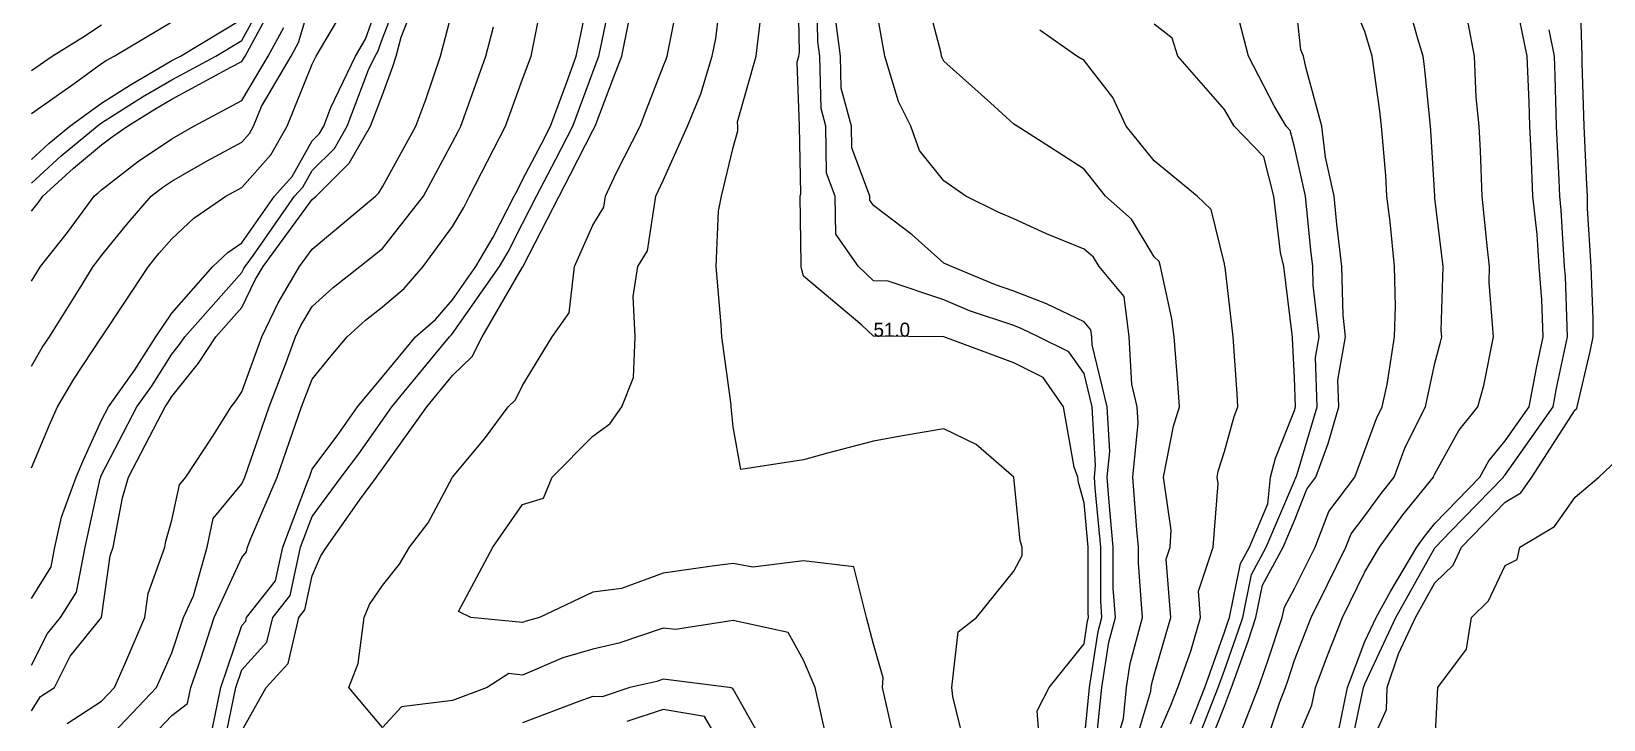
# Model space of a CAD drawing. Extents: x 0 to 335, y 0 to 561.
# Drawn here: x 0 to 112, y 197.7 to 246.8 of the extents above; entities that cross this region are included whole.
import ezdxf

# ---------------------------------------------------------------- set-up
doc = ezdxf.new("R2010")
doc.units = 0
for name, color, linetype in [('CONTOURS_MAJEURES', 3, 'CONTINUOUS'), ('CONTOURS_MINEURES', 8, 'CONTINUOUS'), ('POINTS_COTES', 7, 'CONTINUOUS')]:
    doc.layers.add(name, color=color, linetype=linetype)

msp = doc.modelspace()

# ---------------------------------------------------------------- linework, layer by layer
at = {"layer": 'CONTOURS_MAJEURES'}
for points in [[(-0.002, 201.585), (1.147, 203.852), (2.075, 205.003), (3.201, 206.8), (3.82, 209.999), (4.891, 214.886), (4.931, 214.996), (4.952, 215.045), (5.001, 215.152), (7.502, 220.003), (8.544, 221.461), (10.004, 223.758), (10.552, 224.451), (10.917, 225), (14.996, 229.571), (15.134, 229.858), (15.216, 229.996), (15.814, 230.815), (18.752, 235.004), (19.336, 235.665), (19.999, 236.838), (21.585, 238.416), (22.492, 240), (24.012, 244.008), (24.483, 244.996), (24.677, 245.321), (25.002, 246.248), (26.456, 250.004)], [(13.783, 196.213), (14.568, 199.996), (14.996, 201.263), (16.774, 203.223), (17.191, 205.003), (18.432, 206.568), (19.178, 209.999), (19.999, 212.194), (22.075, 214.996), (23.334, 216.665), (25.002, 219.064), (25.677, 220.003), (28.754, 223.751), (29.786, 225), (29.904, 225.1), (30.005, 225.216), (33.339, 229.996), (33.957, 231.04), (34.997, 233.075), (35.991, 235.004), (37.361, 237.639), (38.566, 240), (40, 243.843), (40.316, 244.681), (40.437, 244.996), (40.549, 245.546), (41.469, 250.004)], [(75, 196.119), (75.395, 199.996), (76.011, 203.991), (76.277, 205.003), (76.188, 206.19), (76.188, 209.999), (75.797, 214.199), (75.74, 214.996), (75.818, 215.815), (75.567, 220.003), (75, 222.368), (73.918, 223.92), (71.756, 225), (70.562, 225.565), (69.997, 225.787), (66.847, 226.843), (65.004, 227.616), (61.034, 228.965), (60.001, 228.973), (58.926, 229.996), (57.306, 232.305), (57.266, 235.004), (56.654, 236.657), (56.605, 240), (56.263, 241.263), (56.164, 244.996), (56.03, 246.029), (55.967, 250.004)], [(83.264, 196.731), (84.554, 199.996), (84.995, 201.241), (85.978, 204.019), (86.302, 205.003), (86.93, 208.066), (87.985, 209.999), (89.998, 214.74), (90.069, 214.925), (90.123, 214.996), (90.195, 215.194), (91.619, 220.003), (91.489, 223.51), (91.747, 225), (91.333, 228.662), (91.3, 229.996), (91.165, 231.165), (90.774, 235.004), (89.998, 238.52), (89.696, 239.698), (89.405, 240), (88.542, 241.454), (86.706, 244.996), (85.583, 249.415)], [(-0.002, 235.932), (2.113, 237.888), (4.671, 240), (5.001, 240.239), (7.921, 242.08), (10.004, 243.299), (13.146, 244.996), (14.996, 246.104), (16.368, 248.63)], [(94.06, 195.938), (94.899, 199.996), (95.001, 200.267), (97.207, 205.003), (100.004, 209.95), (100.029, 209.974), (100.041, 209.999), (101.113, 211.11), (104.879, 214.996), (104.921, 215.071), (104.996, 215.164), (108.416, 220.003), (108.666, 221.335), (109.443, 225), (109.294, 229.292), (109.235, 229.996), (109.002, 234.006), (108.891, 235.004), (108.843, 236.158), (108.667, 240), (108.572, 243.572), (108.512, 244.996), (108.129, 246.868)], [(49.677, 194.999), (47.95, 197.949), (45.003, 198.431), (42.414, 197.585)]]:
    msp.add_lwpolyline(points, dxfattribs=at)
at = {"layer": 'CONTOURS_MINEURES'}
for points in [[(-0.002, 198.338), (0.639, 199.356), (1.633, 199.996), (2.766, 202.232), (5.001, 205.003), (5.609, 209.392), (5.825, 209.999), (6.483, 213.515), (6.914, 214.996), (9.003, 219.002), (9.52, 220.003), (9.721, 220.285), (10.004, 220.73), (11.891, 223.111), (13.146, 225), (14.996, 227.073), (15.948, 229.046), (16.508, 229.996), (19.999, 234.774), (20.275, 235.004), (22.643, 237.359), (24.154, 240), (25.002, 242.235), (25.742, 244.258), (25.996, 244.996), (26.349, 246.345), (27.765, 250.004)], [(12.898, 197.099), (13.499, 199.996), (14.996, 204.433), (15.267, 204.732), (15.331, 205.003), (17.394, 207.605), (17.914, 209.999), (19.656, 214.653), (19.803, 214.996), (19.854, 215.141), (19.999, 215.56), (21.909, 218.092), (23.238, 220.003), (24.028, 220.976), (25.002, 222.149), (27.358, 225), (28.788, 226.215), (30.005, 227.618), (31.663, 229.996), (32.906, 232.094), (34.393, 235.004), (34.598, 235.403), (34.997, 236.176), (36.306, 238.693), (36.973, 240), (38.146, 243.145), (38.822, 244.996), (39.021, 245.976), (39.854, 250.004)], [(61.439, 196.435), (60.63, 199.996), (60.69, 200.684), (60.001, 203.095), (59.504, 205.003), (58.607, 208.607), (54.998, 209.028), (51.407, 208.59), (49.995, 208.851), (48.672, 208.675), (45.003, 208.161), (42.053, 207.053), (40, 206.789), (36.188, 205.003), (35.258, 204.742), (34.997, 204.629), (31.299, 205.003), (30.426, 205.424), (32.866, 209.999), (34.997, 213.037), (36.492, 213.503), (37.092, 214.996), (40, 217.906), (41.202, 218.801), (42.06, 220.003), (42.906, 222.098), (43.014, 225), (42.872, 227.868), (43.202, 229.996), (43.884, 231.116), (44.483, 235.004), (45.003, 236.136), (46.743, 240), (47.704, 242.294), (48.503, 244.996), (48.754, 246.242), (49.216, 250.004)], [(71.927, 194.999), (71.654, 198.34), (72.521, 199.996), (75, 203.125), (75.25, 204.752), (75.316, 205.003), (75.294, 205.297), (75.294, 209.999), (75, 213.17), (74.605, 214.602), (74.566, 214.996), (74.285, 215.711), (73.539, 220.003), (72.086, 222.09), (69.997, 223.133), (65.004, 225), (60.001, 225.039), (59.168, 225.832), (54.998, 229.321), (54.859, 229.857), (54.846, 229.996), (54.852, 230.143), (54.768, 235.004), (54.819, 235.183), (54.734, 240), (54.553, 244.552), (54.678, 244.996), (54.714, 245.281), (54.638, 250.004)], [(78.337, 194.999), (79.758, 199.752), (79.783, 199.996), (79.812, 200.186), (80.003, 200.909), (81.185, 205.003), (80.842, 209.159), (81.124, 209.999), (81.217, 211.215), (80.653, 214.996), (81.374, 218.627), (81.799, 220.003), (81.68, 221.682), (81.414, 225), (81.265, 226.263), (80.44, 229.996), (80.354, 230.349), (80.003, 230.686), (78.385, 233.384), (76.521, 235.004), (75, 236.943), (73.143, 238.146), (70.229, 240), (69.997, 240.15), (68.333, 241.665), (65.004, 244.626), (64.88, 244.872), (64.843, 244.996), (64.808, 245.193), (63.567, 250.004)], [(87.612, 194.999), (88.921, 198.92), (89.346, 199.996), (89.517, 200.477), (89.998, 201.941), (91.187, 205.003), (92.335, 207.338), (93.659, 209.999), (94.033, 210.965), (95.001, 212.241), (96.159, 213.839), (97.097, 214.996), (97.876, 217.126), (99.34, 220.003), (100.004, 223.117), (100.403, 224.6), (100.485, 225), (100.447, 225.443), (100.597, 229.996), (100.004, 234.868), (99.987, 235.004), (99.699, 239.696), (99.673, 240), (99.257, 244.251), (99.152, 244.996), (98.785, 246.216), (97.737, 250.004)], [(-0.002, 206.357), (1.401, 208.598), (1.673, 209.999), (2.142, 212.141), (3.194, 214.996), (3.725, 216.272), (5.001, 219.064), (5.485, 220.003), (7.367, 222.637), (8.868, 225), (10.004, 226.684), (12.914, 229.996), (13.99, 231.005), (14.996, 231.693), (17.318, 235.004), (18.575, 236.426), (19.999, 238.946), (20.528, 239.472), (20.83, 240), (21.337, 241.336), (23.082, 244.996), (23.799, 246.2), (25.002, 249.632)], [(-0.002, 222.91), (0.773, 224.225), (1.286, 225), (3.416, 228.413), (4.399, 229.996), (4.665, 230.332), (5.001, 230.786), (6.881, 233.122), (8.536, 235.004), (9.363, 235.644), (10.004, 236.079), (12.518, 237.52), (14.996, 238.864), (15.529, 239.468), (15.83, 240), (16.397, 241.399), (18.515, 244.996), (19.038, 245.958), (19.999, 249.228)], [(56.601, 196.6), (55.836, 199.996), (54.998, 201.943), (53.911, 203.914), (49.995, 204.785), (45.877, 204.127), (45.003, 204.238), (41.844, 203.157), (40, 202.725), (37.871, 202.127), (34.997, 200.892), (34.003, 200.993), (32.475, 199.996), (30.005, 199.071), (26.371, 198.628), (25.002, 197.151), (22.622, 199.996), (23.283, 201.716), (23.708, 205.003), (24.095, 205.908), (25.002, 207.282), (26.218, 208.785), (26.941, 209.999), (28.26, 211.742), (30.005, 214.996), (32.286, 217.716), (33.967, 220.003), (34.489, 220.512), (34.997, 221.53), (37.105, 225), (38.305, 226.693), (38.681, 229.996), (40, 232.951), (40.777, 234.226), (40.897, 235.004), (41.657, 236.658), (43.378, 240), (43.823, 241.179), (45.003, 244.241), (45.226, 244.773), (45.292, 244.996), (46.084, 248.919)], [(76.967, 194.999), (77.804, 197.8), (78.028, 199.996), (78.292, 201.708), (79.158, 205.003), (78.868, 208.866), (78.868, 209.999), (78.752, 211.249), (78.484, 214.996), (78.85, 218.85), (78.781, 220.003), (78.396, 221.608), (78.223, 225), (77.857, 227.853), (76.065, 229.996), (75.666, 230.663), (75, 231.242), (72.326, 232.328), (69.997, 233.396), (68.869, 233.872), (66.575, 235.004), (65.004, 236.097), (63.273, 238.271), (62.667, 240), (61.773, 241.769), (60.808, 244.996), (60.001, 249.549)], [(83.951, 196.044), (84.995, 198.686), (85.512, 199.996), (86.686, 203.31), (87.242, 205.003), (87.711, 207.287), (89.19, 209.999), (89.998, 211.902), (90.862, 214.133), (91.517, 214.996), (92.39, 217.39), (93.163, 220.003), (93.093, 221.909), (93.628, 225), (93.453, 226.545), (93.368, 229.996), (93.018, 233.019), (92.816, 235.004), (92.198, 237.803), (91.943, 240), (90.794, 244.201), (90.636, 244.996), (90.446, 245.445), (89.998, 249.633)], [(85.755, 195.758), (87.429, 199.996), (88.101, 201.894), (89.123, 205.003), (89.272, 205.728), (89.998, 207.059), (91.46, 209.999), (92.448, 212.549), (94.304, 214.996), (95.001, 216.907), (95.83, 219.174), (96.252, 220.003), (96.59, 221.59), (97.112, 225), (97.184, 227.18), (97.125, 229.996), (96.811, 233.192), (96.583, 235.004), (96.492, 236.493), (96.186, 240), (96.081, 241.079), (95.526, 244.996), (95.001, 246.746), (94.032, 249.035)], [(93.12, 196.878), (93.764, 199.996), (95.001, 203.284), (95.802, 205.003), (96.841, 206.84), (98.7, 209.999), (99.247, 210.755), (100.004, 211.688), (103.21, 214.996), (103.845, 216.151), (104.996, 217.572), (106.715, 220.003), (107.232, 222.766), (107.706, 225), (107.615, 227.615), (107.416, 229.996), (107.283, 232.285), (106.982, 235.004), (106.85, 238.149), (106.765, 240), (106.719, 241.721), (106.58, 244.996), (105.7, 249.299)], [(95.001, 194.999), (96.56, 198.438), (96.593, 199.996), (97.397, 202.394), (98.613, 205.003), (100.004, 207.464), (101.293, 208.709), (101.897, 209.999), (104.996, 213.209), (106.112, 213.882), (106.911, 214.996), (109.999, 219.78), (110.113, 219.889), (110.135, 220.003), (111.065, 223.935), (111.273, 225), (111.283, 226.282), (111.137, 229.996), (110.878, 234.124), (110.86, 235.004), (110.83, 235.833), (110.622, 240), (110.491, 244.505), (110.502, 244.996), (110.36, 249.643)], [(-0.002, 233.936), (0.47, 234.531), (0.819, 235.004), (2.991, 237.011), (5.001, 238.671), (5.75, 239.251), (6.854, 240), (8.785, 241.217), (10.004, 241.93), (14.194, 244.193), (14.996, 244.619), (15.218, 244.996), (16.902, 248.096)], [(-0.002, 215.664), (1.273, 218.727), (1.856, 220.003), (3.022, 221.979), (5.001, 224.972), (5.012, 224.988), (5.02, 225), (5.06, 225.059), (8.336, 229.996), (9.08, 230.921), (10.004, 231.971), (11.567, 233.436), (13.86, 235.004), (14.996, 235.62), (17.052, 237.947), (18.212, 240), (19.999, 244.409), (20.279, 244.996), (22.044, 247.957)], [(-0.002, 237.62), (1.235, 238.764), (2.732, 240), (5.001, 241.647), (7.057, 242.943), (10.004, 244.668), (10.612, 244.996), (14.996, 247.622)], [(2.552, 197.445), (5.001, 199.021), (5.927, 199.996), (6.659, 201.656), (8.079, 205.003), (8.313, 206.691), (9.491, 209.999), (9.571, 210.431), (10.004, 211.916), (10.546, 214.453), (10.993, 214.996), (12.921, 217.922), (14.228, 220.003), (14.568, 220.432), (14.996, 221.076), (16.406, 225), (17.575, 227.421), (19.094, 229.996), (19.999, 231.235), (24.514, 235.004), (24.759, 235.247), (25.002, 235.672), (27.391, 240), (28.091, 241.912), (29.153, 244.996), (30.005, 248.254)], [(7.138, 194.999), (10.004, 198.013), (11.128, 198.871), (11.361, 199.996), (12.056, 202.054), (13.008, 205.003), (14.996, 209.272), (15.318, 209.678), (15.388, 209.999), (15.621, 210.624), (17.503, 214.996), (18.143, 216.853), (19.238, 220.003), (19.999, 221.966), (21.36, 223.641), (22.488, 225), (23.812, 226.188), (25.002, 227.126), (26.554, 228.446), (27.899, 229.996), (30.005, 232.854), (30.804, 234.202), (31.213, 235.004), (32.496, 237.507), (33.785, 240), (34.997, 243.36), (35.594, 244.996), (36.338, 248.661)], [(14.996, 196.905), (16.721, 199.996), (18.281, 201.715), (19.05, 205.003), (19.47, 205.532), (19.999, 207.966), (20.609, 209.39), (21.011, 209.999), (23.366, 213.362), (24.577, 214.996), (24.76, 215.238), (25.002, 215.587), (28.179, 220.003), (30.005, 222.227), (31.407, 223.596), (32.108, 225), (34.997, 229.957), (35.014, 229.98), (35.015, 229.996), (35.03, 230.029), (37.595, 235.004), (38.417, 236.585), (40, 239.688), (40.161, 240), (41.485, 243.514), (42.056, 244.996), (42.583, 247.582)], [(66.711, 194.999), (65.645, 199.354), (65.586, 199.996), (66.025, 203.979), (67.342, 205.003), (69.997, 208.282), (70.579, 209.418), (70.579, 209.999), (70.453, 210.456), (69.997, 214.996), (67.313, 217.312), (65.004, 218.427), (62.066, 217.937), (60.001, 217.547), (56.708, 216.707), (54.998, 216.225), (50.533, 215.534), (49.995, 218.573), (49.846, 220.003), (49.853, 220.146), (49.194, 225), (49.153, 225.843), (48.784, 229.996), (48.948, 233.953), (49.167, 235.004), (49.995, 238.471), (50.332, 239.664), (50.326, 240), (50.313, 240.318), (51.627, 244.996), (52.002, 247.995)], [(-0.002, 240.902), (3.041, 243.039), (5.001, 244.462), (5.329, 244.669), (5.889, 244.996), (10.004, 247.438)], [(-0.002, 243.957), (1.477, 244.996), (3.659, 246.339), (5.001, 247.231)], [(-0.002, 228.967), (0.637, 229.996), (2.567, 232.432), (4.471, 235.004), (4.746, 235.258), (5.001, 235.468), (7.556, 237.448), (10.004, 239.107), (11.562, 240), (14.996, 241.819), (16.867, 244.996), (17.97, 247.027)], [(5.001, 195.879), (8.913, 199.996), (10.004, 202.465), (10.823, 205.003), (11.538, 206.539), (12.522, 209.999), (12.958, 212.039), (14.996, 214.515), (15.203, 214.996), (16.433, 218.565), (16.933, 220.003), (18.156, 223.159), (18.817, 225), (19.202, 225.796), (19.999, 227.147), (21.501, 228.496), (23.404, 229.996), (25.002, 231.28), (27.944, 235.004), (30.005, 238.852), (30.394, 239.611), (30.595, 240), (30.928, 240.924), (32.364, 244.996), (32.921, 247.079)], [(75.85, 195.848), (76.272, 199.996), (76.771, 203.23), (77.237, 205.003), (77.081, 207.082), (77.081, 209.999), (76.782, 213.216), (76.655, 214.996), (76.829, 216.827), (76.639, 220.003), (75.577, 224.423), (75.548, 225), (75.486, 225.485), (75, 226.067), (72.33, 227.33), (69.997, 228.249), (68.689, 228.687), (65.566, 229.996), (65.171, 230.163), (65.004, 230.245), (62.753, 232.25), (60.001, 234.356), (59.734, 234.736), (59.73, 235.004), (58.454, 238.454), (58.431, 240), (57.701, 242.699), (57.64, 244.996), (57.337, 247.337)], [(80.003, 195.985), (81.204, 198.793), (81.679, 199.996), (82.603, 202.604), (83.296, 205.003), (83.143, 206.857), (84.196, 209.999), (84.546, 214.546), (84.478, 214.996), (84.564, 215.428), (84.995, 216.823), (85.69, 219.307), (85.966, 220.003), (85.921, 220.928), (85.628, 225), (85.043, 229.948), (85.037, 229.996), (84.995, 230.185), (84.052, 234.058), (83.066, 235.004), (80.003, 237.533), (77.996, 240), (77.057, 242.054), (75, 244.679), (74.493, 244.996), (71.847, 246.848)], [(82.578, 197.418), (83.596, 199.996), (84.995, 203.947), (85.271, 204.727), (85.362, 205.003), (86.15, 208.846), (86.779, 209.999), (88.093, 213.093), (88.273, 214.996), (88.651, 216.344), (89.998, 219.743), (90.075, 220.003), (89.998, 222.085), (89.86, 224.862), (89.85, 225), (89.83, 225.167), (89.223, 229.996), (89.003, 230.992), (88.528, 235.004), (87.808, 237.813), (85.699, 240), (84.995, 241.187), (81.685, 244.996), (81.282, 246.279), (80.003, 247.279)], [(89.998, 195.821), (91.239, 198.756), (91.495, 199.996), (92.399, 202.399), (93.411, 205.003), (95.001, 208.236), (96.039, 209.999), (97.703, 212.297), (99.892, 214.996), (99.922, 215.078), (100.004, 215.239), (101.693, 218.309), (103.065, 220.003), (103.475, 221.525), (104.182, 225), (103.854, 228.854), (103.892, 229.996), (103.739, 231.257), (103.371, 235.004), (103.25, 238.253), (103.141, 240), (102.942, 242.056), (102.822, 244.996), (102.361, 247.361)], [(100.004, 195.832), (100.199, 199.996), (102.255, 202.745), (102.603, 205.003), (103.821, 206.179), (104.996, 208.691), (105.87, 209.127), (106.048, 209.999), (108.511, 211.485), (109.999, 213.56), (111.678, 214.996), (113.383, 216.616)], [(51.761, 196.763), (49.995, 199.887), (49.955, 199.955), (49.71, 199.996), (45.003, 200.596), (44.556, 200.443), (42.645, 199.996), (40.652, 199.345), (40, 199.369), (39.01, 199.007), (34.997, 197.481)]]:
    msp.add_lwpolyline(points, dxfattribs=at)

# ---------------------------------------------------------------- texts
at = {"layer": 'POINTS_COTES'}
msp.add_text('51.0', height=1, dxfattribs=at).set_placement((60.001, 225))

doc.saveas('drawing.dxf')
